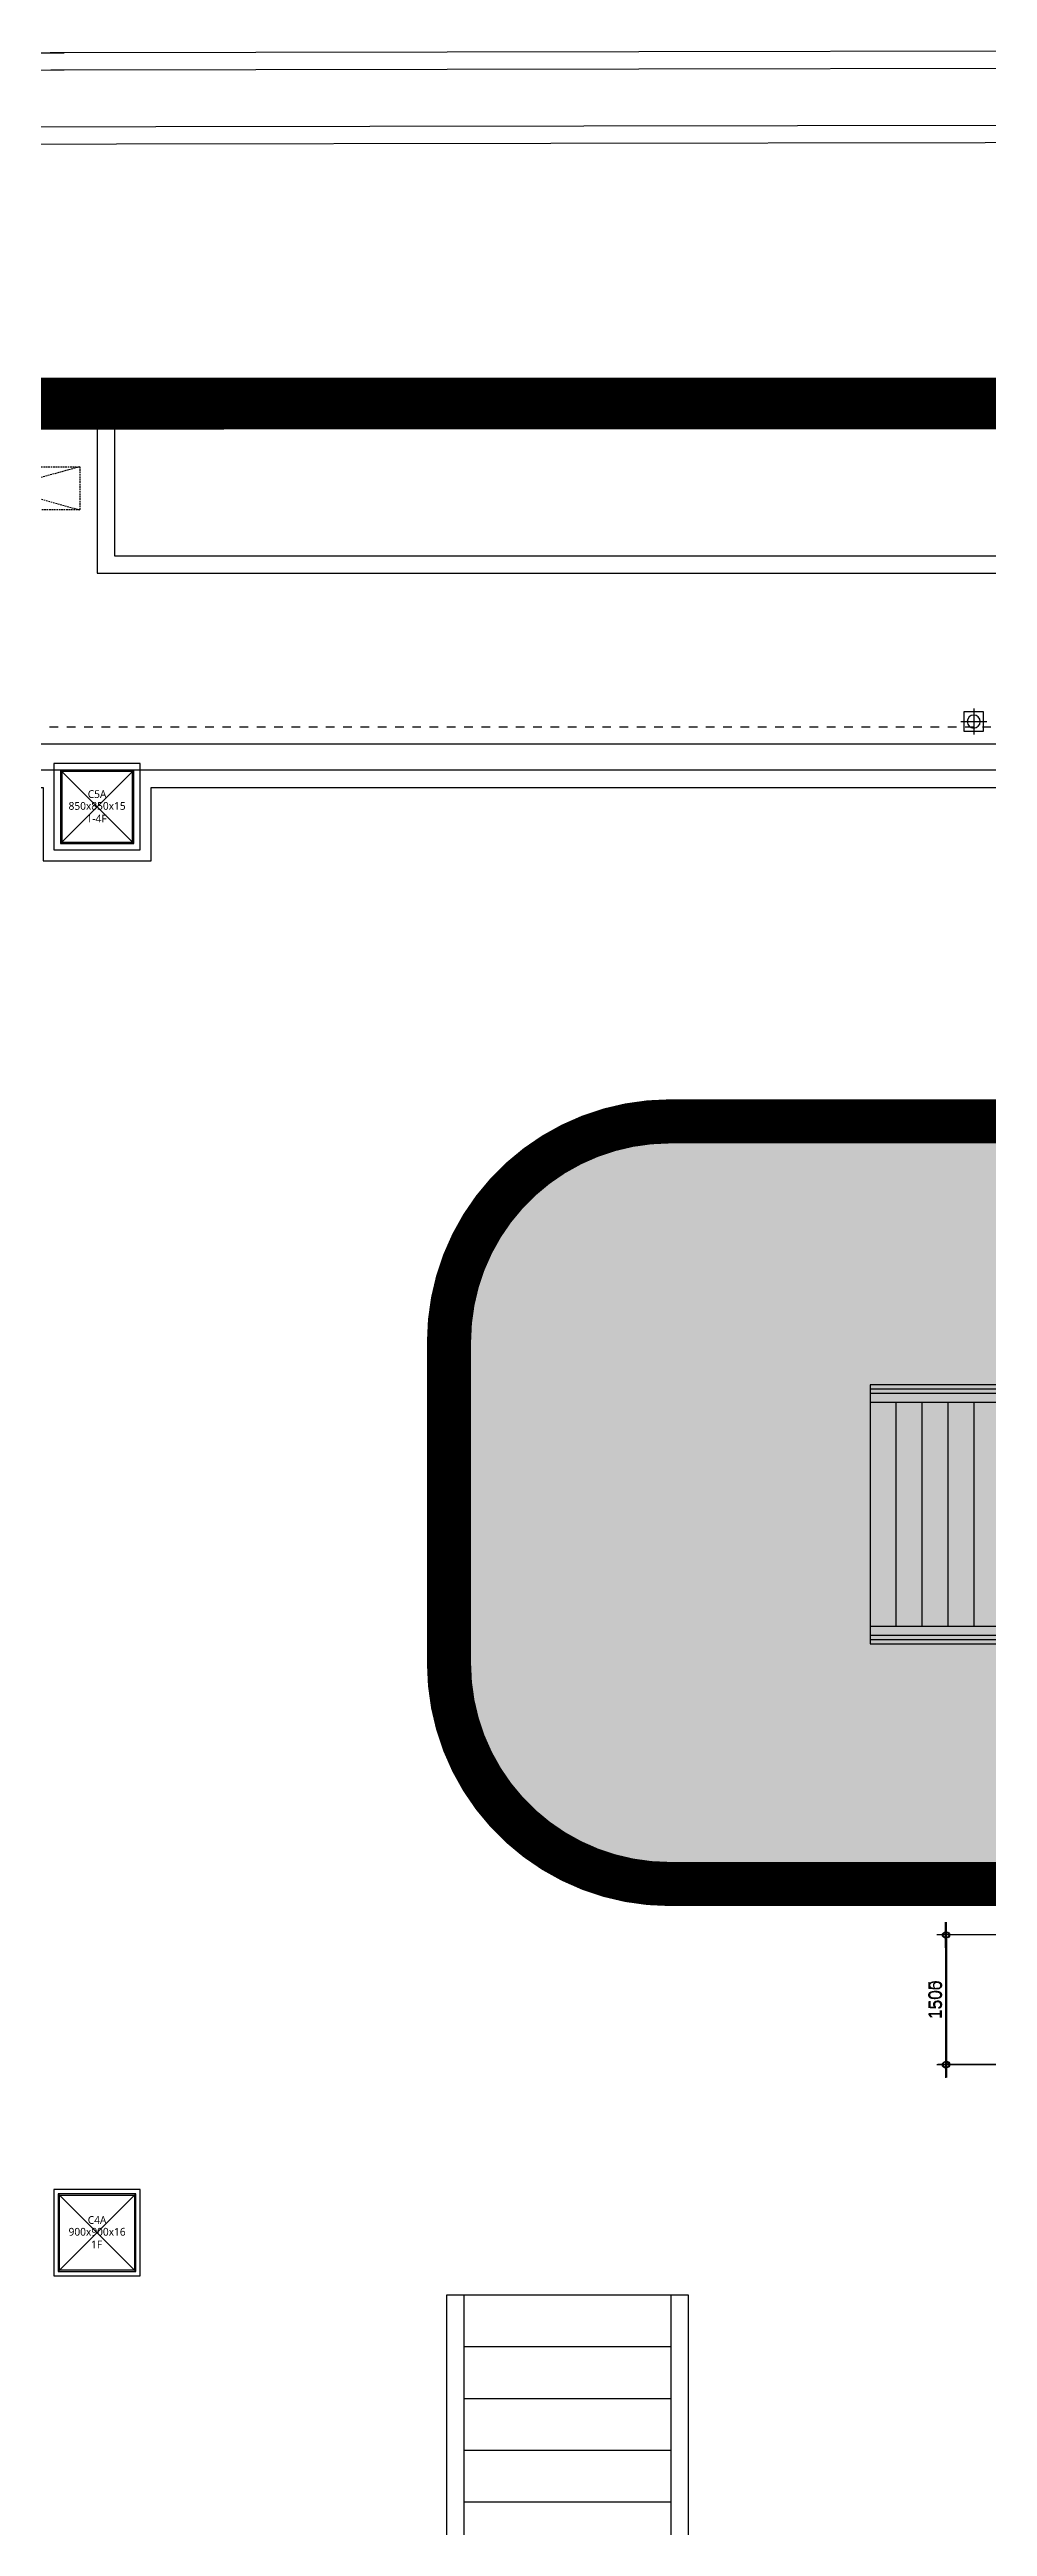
# Model space of a CAD drawing. Header units: millimetres. Extents: x 13515 to 183937, y -33900 to -660.
# Drawn here: x 121538.6 to 121708.6, y -19516.8 to -19067.5 of the extents above; entities that cross this region are included whole.
import ezdxf
from ezdxf.enums import TextEntityAlignment as Align

# ---------------------------------------------------------------- set-up
doc = ezdxf.new("R2010")
doc.units = ezdxf.units.MM
doc.header["$LTSCALE"] = 100
doc.header["$MEASUREMENT"] = 0
doc.header["$PDSIZE"] = -10
doc.linetypes.add('HIDDEN', pattern=[2, 1, -1])
doc.linetypes.add('HIDDEN2', pattern=[0.1875, 0.125, -0.0625])
doc.layers.get('0').update_dxf_attribs({"linetype": 'CONTINUOUS'})
doc.layers.get('Defpoints').update_dxf_attribs({"color": 171, "linetype": 'CONTINUOUS'})
doc.layers.add('#프레임 라인', color=189, linetype='CONTINUOUS', plot=False)
for name, color, linetype in [('254', 254, 'CONTINUOUS'), ('ELE9', 9, 'CONTINUOUS'), ('LED', 7, 'CONTINUOUS'), ('polesign', 7, 'HIDDEN2'), ('Slope', 252, 'CONTINUOUS'), ('STAIR', 4, 'CONTINUOUS'), ('난간', 5, 'CONTINUOUS'), ('홈통', 6, 'CONTINUOUS')]:
    doc.layers.add(name, color=color, linetype=linetype)
doc.styles.add('CGS', font='cgse', dxfattribs={"bigfont": 'cgs'})
doc.styles.add('TE', font='malgun_0.ttf')
doc.dimstyles.new('NDIM 1200', dxfattribs={"dimscale": 75, "dimtxt": 3, "dimasz": 1, "dimexe": 2, "dimexo": 2, "dimgap": 1, "dimtad": 1, "dimdec": 0, "dimdsep": 46, "dimtxsty": 'CGS', "dimblk": 'DOT0', "dimcen": 1, "dimdle": 8, "dimclrd": 256, "dimclre": 256, "dimclrt": 256, "dimadec": 0, "dimazin": 0, "dimtfac": 1, "dimtdec": 0, "dimtix": 1, "dimtmove": 2, "dimatfit": 3, "dimldrblk": 'DOT0', "dimfxl": 1, "dimtolj": 1, "dimtzin": 0, "dimlwd": -1, "dimlwe": -1, "dimarcsym": 0})

# ---------------------------------------------------------------- blocks, each defined once
blk = doc.blocks.new('DOT0')
blk.add_line((-3, 0), (3, 0))
at = {"color": 6}
blk.add_circle((0, 0), 0.75, dxfattribs=at)
blk = doc.blocks.new('*D219')
at = {"layer": 'Defpoints', "color": 0, "ltscale": 0.4, "transparency": 16777216}
for p in [(37195649, 53846), (37194834, 52346), (37195649, 52346)]:
    blk.add_point(p, dxfattribs=at)
at = {"layer": 'ELE9', "ltscale": 0.4, "transparency": 16777216}
for p, q in [((37195549, 53846), (37194734, 53846)), ((37194834, 53796), (37194834, 52396)), ((37195549, 52346), (37194734, 52346))]:
    blk.add_line(p, q, dxfattribs=at)
at = {"layer": 'ELE9', "ltscale": 0.4, "transparency": 16777216, "xscale": 50, "yscale": 50, "zscale": 50}
for p, rotation in [((37194834, 53846), 90), ((37194834, 52346), 270)]:
    blk.add_blockref('DOT0', p, dxfattribs=dict(at, rotation=rotation))
at = {"layer": 'ELE9', "ltscale": 0.4, "transparency": 16777216, "insert": (37194709, 53096), "char_height": 150, "attachment_point": 5, "rotation": 90, "style": 'CGS'}
blk.add_mtext('\\A1;1500', dxfattribs=at)
blk = doc.blocks.new('*D223')
at = {"layer": 'Defpoints', "color": 0, "ltscale": 0.4, "transparency": 16777216}
for p in [(37195639, 53846), (37194824, 52341), (37195639, 52341)]:
    blk.add_point(p, dxfattribs=at)
at = {"layer": 'ELE9', "ltscale": 0.4, "transparency": 16777216}
for p, q in [((37195539, 53846), (37194724, 53846)), ((37194824, 53796), (37194824, 52391)), ((37195539, 52341), (37194724, 52341))]:
    blk.add_line(p, q, dxfattribs=at)
at = {"layer": 'ELE9', "ltscale": 0.4, "transparency": 16777216, "xscale": 50, "yscale": 50, "zscale": 50}
for p, rotation in [((37194824, 53846), 90), ((37194824, 52341), 270)]:
    blk.add_blockref('DOT0', p, dxfattribs=dict(at, rotation=rotation))
at = {"layer": 'ELE9', "ltscale": 0.4, "transparency": 16777216, "insert": (37194699, 53094), "char_height": 150, "attachment_point": 5, "rotation": 90, "style": 'CGS'}
blk.add_mtext('\\A1;1505', dxfattribs=at)
blk = doc.blocks.new('A$C393a7e1d')
at = {"layer": 'STAIR', "ltscale": 5}
for p, q in [((1500, 3000), (1500, 0)), ((0, 2800), (1500, 2800)), ((300, 2800), (300, 200)), ((600, 2800), (600, 200)), ((900, 2800), (900, 200)), ((1200, 2800), (1200, 200))]:
    blk.add_line(p, q, dxfattribs=at)
for points in [[(3500, 3000), (0, 3000)], [(0, 3000), (0, 0), (3500, 0)], [(1500, 200), (0, 200)]]:
    blk.add_lwpolyline(points, dxfattribs=at)
at = {"layer": '난간'}
for points in [[(3500, 2950), (0, 2950)], [(3500, 2900), (0, 2900)], [(0, 100), (3500, 100)], [(0, 50), (3500, 50)]]:
    blk.add_lwpolyline(points, dxfattribs=at)
blk = doc.blocks.new('C5A-1-4F')
at = {"layer": '#프레임 라인', "ltscale": 0.1}
blk.add_lwpolyline([(-500, -500), (500, -500), (500, 500), (-500, 500)], close=True, dxfattribs=at)
for points in [[(-425, -425), (425, -425), (425, 425), (-425, 425)], [(-410, -410), (410, -410), (410, 410), (-410, 410)]]:
    blk.add_lwpolyline(points, close=True).dxf.unprotected_set("ltscale", 0)
at = {"layer": 'Defpoints', "ltscale": 10000}
for p, q in [((-425, -425), (425, 425)), ((425, -425), (-425, 425))]:
    blk.add_line(p, q, dxfattribs=at)
at = {"layer": 'Defpoints', "style": 'TE'}
for s, p in [('850x850x15', (0, -35)), ('C5A', (0, 102)), ('1-4F', (-6, -182))]:
    blk.add_text(s, height=90, dxfattribs=at).set_placement(p, align=Align.CENTER)
blk = doc.blocks.new('*U229')
at = {"color": 0, "linetype": 'ByBlock'}
for p, q in [((450, 450), (-450, 450)), ((-450, 450), (-450, -450)), ((-434, 434), (434, 434)), ((-434, -434), (-434, 434)), ((434, 434), (434, -434)), ((450, -450), (450, 450)), ((-450, -450), (450, -450)), ((434, -434), (-434, -434))]:
    blk.add_line(p, q, dxfattribs=at)
at = {"layer": 'Defpoints'}
blk.add_point((0, 0), dxfattribs=at)
blk = doc.blocks.new('C4A-1F')
at = {"layer": '#프레임 라인', "ltscale": 0.1}
blk.add_lwpolyline([(-500, -500), (500, -500), (500, 500), (-500, 500)], close=True, dxfattribs=at)
at = {"layer": 'Defpoints', "ltscale": 10000}
for p, q in [((-450, -450), (450, 450)), ((450, -450), (-450, 450))]:
    blk.add_line(p, q, dxfattribs=at)
at = {"ltscale": 0.1}
blk.add_blockref('*U229', (0, 0), dxfattribs=at)
at = {"layer": 'Defpoints', "style": 'TE'}
for s, p in [('900x900x16', (0, -35)), ('C4A', (0, 102)), ('1F', (-6, -182))]:
    blk.add_text(s, height=90, dxfattribs=at).set_placement(p, align=Align.CENTER)
blk = doc.blocks.new('A$C2EBE1E08')
at = {"layer": 'Slope', "ltscale": 0.2}
for p, q in [((200, 8400), (2600, 8400)), ((200, 7800), (2600, 7800)), ((200, 7200), (2600, 7200)), ((200, 6600), (2600, 6600)), ((200, 6000), (2600, 6000)), ((200, 5400), (2600, 5400)), ((200, 4800), (2600, 4800)), ((200, 4200), (2600, 4200)), ((200, 3600), (2600, 3600)), ((200, 3000), (2600, 3000)), ((200, 2400), (2600, 2400)), ((200, 1800), (2600, 1800)), ((200, 1200), (2600, 1200)), ((200, 600), (2600, 600))]:
    blk.add_line(p, q, dxfattribs=at)
at = {"layer": 'STAIR', "ltscale": 0.2}
blk.add_line((2600, 0), (2600, 9000), dxfattribs=at)
for points in [[(0, 9000), (0, 0), (2800, 0), (2800, 9000)], [(2800, 9000), (0, 9000)], [(200, 9000), (200, 0)]]:
    blk.add_lwpolyline(points, dxfattribs=at)
blk = doc.blocks.new('A$C1f11f6d5')
at = {"layer": 'polesign', "ltscale": 1.5}
blk.add_lwpolyline([(500, 1800), (500, 0), (0, 0), (0, 1800)], close=True, dxfattribs=at)
for points in [[(0, 1800), (500, 0)], [(0, 0), (500, 1800)]]:
    blk.add_lwpolyline(points, dxfattribs=at)
blk = doc.blocks.new('A$C64A97E52')
at = {"layer": '홈통', "color": 1}
for p, q in [((450, 200), (-50, 200)), ((200, 450), (200, -50))]:
    blk.add_line(p, q, dxfattribs=at)
at = {"layer": '홈통', "ltscale": 0.1}
blk.add_circle((200, 200), 125, dxfattribs=at)
blk = doc.blocks.new('fghghhjjhk')
at = {"layer": '홈통'}
blk.add_lwpolyline([(36494545, -795979), (36494320, -795979), (36494320, -796204), (36494545, -796204)], close=True, dxfattribs=at)
at = {"xscale": -0.6, "yscale": 0.6, "zscale": 0.6}
blk.add_blockref('A$C64A97E52', (36494553, -796211), dxfattribs=at)
blk = doc.blocks.new('sdmfklfmkgghghj')
blk.add_blockref('fghghhjjhk', (131700, -288000))
blk = doc.blocks.new('FGHJ')
at = {"layer": 'ELE9', "ltscale": 0.1}
for points in [[(37160700, 75697.2), (37163386.6, 75696.3), (37182367.1, 75655.5), (37184617.4, 75659.3)], [(37215399.1, 75689.9), (37202360.6, 75689.3), (37184617.4, 75659.3)], [(37215399.1, 75489.9), (37202360.8, 75489.3), (37184617.4, 75459.3)], [(37180192.1, 74598), (37215399.1, 74650.7)], [(37180725.1, 74798.8), (37215399.1, 74850.7)], [(37196349.1, 67646.3), (37174499.1, 67646.3)], [(37196349.1, 67346.3), (37174499.1, 67346.3)], [(37174699.1, 67146.3), (37184374.1, 67146.3), (37184374.1, 66296.3), (37185624.1, 66296.3), (37185624.1, 67146.3), (37195449.1, 67146.3)]]:
    blk.add_lwpolyline(points, dxfattribs=at)
at = {"layer": 'ELE9', "ltscale": 10, "const_width": 600}
blk.add_lwpolyline([(37006864.8, -50949.1), (37215384.5, -50949.1), (37215399.1, 71596.3), (37112506, 71586.4)], dxfattribs=at)
at = {"layer": 'ELE9', "ltscale": 0.1}
for points in [[(37184999.1, 69628.1), (37206999.1, 69628.1), (37206999.1, 71595.5), (37184999.1, 71595.5)], [(37185199.1, 69828.1), (37206799.1, 69828.1), (37206799.1, 71395.5), (37185199.1, 71395.5)], [(37184574.1, 66496.3), (37185424.1, 66496.3), (37185424.1, 67346.3), (37184574.1, 67346.3)]]:
    blk.add_lwpolyline(points, close=True, dxfattribs=at)
at = {"layer": 'ELE9', "linetype": 'HIDDEN'}
blk.add_lwpolyline([(37004040.2, -38428.7), (36980599.1, 15369.2), (36980599.1, 54346.3), (37030249.1, 54346.3), (37030249.1, 67846.3), (37207749.1, 67846.3), (37207749.1, 62946.3), (37211349.1, 62946.3), (37211349.1, 47346.3), (37207749.1, 47346.3), (37207749.1, -20253.7), (37211349.1, -20253.7), (37211349.1, -33603.7), (37207749.1, -33603.7), (37207749.1, -38428.7)], close=True, dxfattribs=at)
at = {"layer": 'ELE9', "ltscale": 0.1}
for radius, end in [(12000, 138.61605), (11800, 137.75447)]:
    blk.add_arc((37184617.4, 63659.3), radius, 90, end, dxfattribs=at)
at = {"layer": 'ELE9', "ltscale": 0.1, "rotation": 270}
blk.add_blockref('A$C1f11f6d5', (37182999.1, 70861.8), dxfattribs=at)
at = {"layer": 'ELE9', "ltscale": 0.1}
for name, p in [('sdmfklfmkgghghj', (569016.4, 1152000)), ('C5A-1-4F', (37184999.1, 66921.3)), ('A$C393a7e1d', (37193949.1, 57221.3)), ('C4A-1F', (37184999.1, 50396.3))]:
    blk.add_blockref(name, p, dxfattribs=at)
at = {"layer": 'ELE9', "ltscale": 1000, "rotation": 180}
blk.add_blockref('A$C2EBE1E08', (37191845.1, 49671.3), dxfattribs=at)
at = {"layer": 'ELE9', "ltscale": 0.4}
for base, p1, p2, picture, middle in [((37194824.1, 52341.3), (37195639.1, 53846.3), (37195639.1, 52341.3), '*D223', (37194699.1, 53093.8)), ((37194834.1, 52346.3), (37195649.1, 53846.3), (37195649.1, 52346.3), '*D219', (37194709.1, 53096.3))]:
    dim = blk.add_linear_dim(base=base, p1=p1, p2=p2, angle=90, dimstyle='NDIM 1200', override={"dimscale": 50, "dimclrd": 256, "dimclre": 256, "dimclrt": 256}, dxfattribs=at)
    dim.commit()
    dim.dimension.update_dxf_attribs({"geometry": picture, "text_midpoint": middle})

msp = doc.modelspace()

# ---------------------------------------------------------------- hatches: boundary and pattern name
at = {"layer": '254', "ltscale": 10000}
h = msp.add_hatch(color=256, dxfattribs=at)
h.dxf.hatch_style = 1
edge = h.paths.add_edge_path()
edge.add_arc((121651.03, -19301.92), 40, 90, 180)
edge.add_line((121611.03, -19301.92), (121611.03, -19360.25))
edge.add_arc((121651.03, -19360.25), 40, 180, 270)
edge.add_line((121651.03, -19400.25), (121763.59, -19400.25))
edge.add_arc((121763.59, -19360.25), 40, 270, 360)
edge.add_line((121803.59, -19360.25), (121803.59, -19301.92))
edge.add_arc((121763.59, -19301.92), 40, 0, 90)
edge.add_line((121763.59, -19261.92), (121651.03, -19261.92))

# ---------------------------------------------------------------- next in the draw order: block references
at = {"xscale": 0.01565102769230769, "yscale": 0.01565102769230769, "zscale": 0.01565102769230769}
msp.add_blockref('FGHJ', (-460436.19, -20252.24), dxfattribs=at)

# ---------------------------------------------------------------- next in the draw order: linework, layer by layer
at = {"layer": 'LED', "color": 6, "linetype": 'HIDDEN', "ltscale": 0.3, "const_width": 8}
msp.add_lwpolyline([(121651.03, -19261.92, 0.414214), (121611.03, -19301.92), (121611.03, -19360.25, 0.414214), (121651.03, -19400.25), (121763.59, -19400.25, 0.414214), (121803.59, -19360.25), (121803.59, -19301.92, 0.414214), (121763.59, -19261.92)], format="xyb", close=True, dxfattribs=at)

doc.saveas('drawing.dxf')
